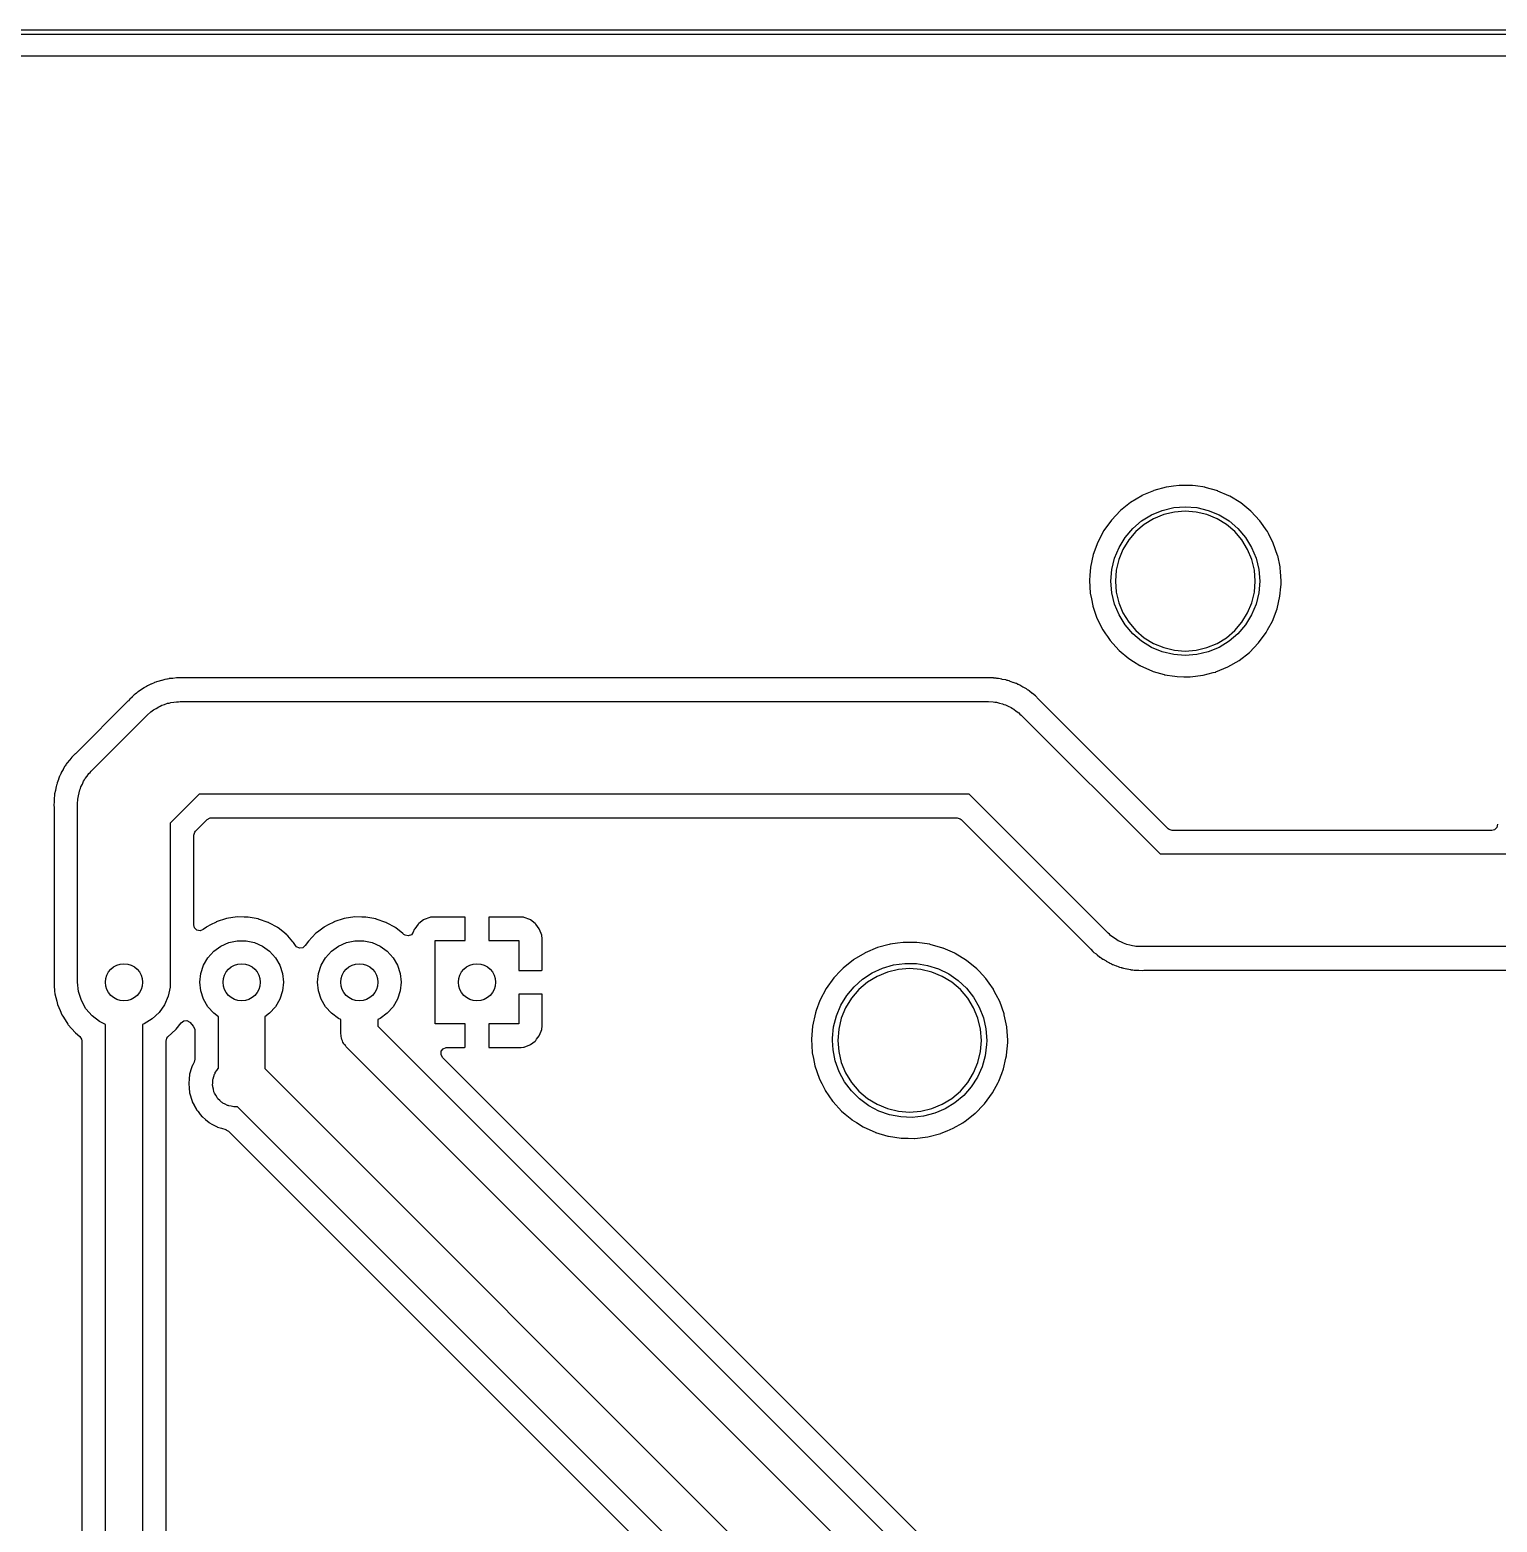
# Model space of a CAD drawing. Extents: x 71 to 221, y -163 to -63.
# Drawn here: x 90.86 to 122.53, y -95.16 to -62.95 of the extents above; entities that cross this region are included whole.
import ezdxf

# ---------------------------------------------------------------- set-up
doc = ezdxf.new("R2010")
doc.units = 0
doc.layers.add('BLACK', color=7, linetype='CONTINUOUS')

msp = doc.modelspace()

# ---------------------------------------------------------------- linework, layer by layer
at = {"layer": 'BLACK', "linetype": 'CONTINUOUS'}
for p, q in [((70.7, -62.95), (220.7, -62.95)), ((220.65, -63.05), (70.75, -63.05)), ((71.3345, -63.5085), (220.065, -63.5085)), ((115.543, -72.8018), (115.391, -72.8219)), ((115.666, -72.7857), (115.543, -72.8018)), ((115.67, -72.7851), (115.666, -72.7857)), ((115.666, -72.7857), (115.666, -72.7857)), ((115.674, -72.7851), (115.67, -72.7851)), ((115.804, -72.7858), (115.674, -72.7851)), ((115.674, -72.7851), (115.674, -72.7851)), ((115.952, -72.7866), (115.804, -72.7858)), ((116.02, -72.7963), (115.952, -72.7866)), ((116.226, -72.8256), (116.02, -72.7963)), ((114.861, -73.0065), (114.619, -73.1511)), ((114.865, -73.0049), (114.861, -73.0065)), ((115.116, -72.8978), (114.865, -73.0049)), ((114.865, -73.0049), (114.865, -73.0049)), ((115.12, -72.8961), (115.116, -72.8978)), ((115.124, -72.895), (115.12, -72.8961)), ((115.387, -72.823), (115.124, -72.895)), ((115.391, -72.8219), (115.387, -72.823)), ((115.387, -72.823), (115.387, -72.823)), ((116.23, -72.8263), (116.226, -72.8256)), ((116.226, -72.8256), (116.226, -72.8256)), ((116.501, -72.9034), (116.23, -72.8263)), ((116.505, -72.9051), (116.501, -72.9034)), ((116.736, -73.0065), (116.505, -72.9051)), ((116.505, -72.9051), (116.505, -72.9051)), ((116.759, -73.0165), (116.736, -73.0065)), ((116.999, -73.1635), (116.759, -73.0165)), ((114.4, -73.327), (114.206, -73.5312)), ((114.511, -73.2381), (114.4, -73.327)), ((114.616, -73.1538), (114.511, -73.2381)), ((114.619, -73.1511), (114.616, -73.1538)), ((114.616, -73.1538), (114.616, -73.1538)), ((114.856, -73.551), (115.071, -73.4194)), ((115.071, -73.4194), (115.304, -73.3229)), ((115.333, -73.4136), (115.114, -73.5043)), ((115.304, -73.3229), (115.549, -73.2641)), ((115.564, -73.3583), (115.333, -73.4136)), ((115.549, -73.2641), (115.8, -73.2444)), ((115.8, -73.3397), (115.564, -73.3583)), ((115.8, -73.2444), (116.051, -73.2641)), ((116.036, -73.3583), (115.8, -73.3397)), ((116.267, -73.4136), (116.036, -73.3583)), ((116.051, -73.2641), (116.296, -73.3229)), ((116.486, -73.5043), (116.267, -73.4136)), ((116.296, -73.3229), (116.529, -73.4194)), ((116.529, -73.4194), (116.744, -73.551)), ((117.216, -73.3418), (116.999, -73.1635)), ((117.408, -73.548), (117.216, -73.3418)), ((114.042, -73.7598), (113.91, -74.0085)), ((114.206, -73.5312), (114.042, -73.7598)), ((114.501, -73.9062), (114.665, -73.7146)), ((114.665, -73.7146), (114.856, -73.551)), ((114.912, -73.6281), (114.732, -73.7821)), ((115.114, -73.5043), (114.912, -73.6281)), ((116.688, -73.6281), (116.486, -73.5043)), ((116.868, -73.7821), (116.688, -73.6281)), ((116.744, -73.551), (116.935, -73.7146)), ((116.935, -73.7146), (117.099, -73.9062)), ((117.41, -73.5515), (117.408, -73.548)), ((117.567, -73.7747), (117.41, -73.5515)), ((117.41, -73.5515), (117.41, -73.5515)), ((113.91, -74.0085), (113.813, -74.2728)), ((114.369, -74.1211), (114.501, -73.9062)), ((114.578, -73.9623), (114.454, -74.1643)), ((114.732, -73.7821), (114.578, -73.9623)), ((117.022, -73.9623), (116.868, -73.7821)), ((117.146, -74.1643), (117.022, -73.9623)), ((117.099, -73.9062), (117.231, -74.1211)), ((117.57, -73.7782), (117.567, -73.7747)), ((117.572, -73.782), (117.57, -73.7782)), ((117.593, -73.8243), (117.572, -73.782)), ((117.572, -73.782), (117.572, -73.782)), ((117.699, -74.0283), (117.593, -73.8243)), ((117.793, -74.2936), (117.699, -74.0283)), ((113.813, -74.2728), (113.753, -74.5478)), ((114.214, -74.5988), (114.273, -74.3538)), ((114.273, -74.3538), (114.369, -74.1211)), ((114.364, -74.3833), (114.308, -74.6137)), ((114.454, -74.1643), (114.364, -74.3833)), ((117.236, -74.3833), (117.146, -74.1643)), ((117.231, -74.1211), (117.327, -74.3538)), ((117.292, -74.6137), (117.236, -74.3833)), ((117.327, -74.3538), (117.386, -74.5988)), ((117.794, -74.2978), (117.793, -74.2936)), ((117.845, -74.5453), (117.794, -74.2978)), ((113.739, -74.7267), (113.731, -74.8283)), ((113.753, -74.552), (113.739, -74.7267)), ((113.753, -74.5478), (113.753, -74.552)), ((114.194, -74.85), (114.214, -74.5988)), ((114.308, -74.6137), (114.29, -74.85)), ((117.31, -74.85), (117.292, -74.6137)), ((117.386, -74.5988), (117.406, -74.85)), ((117.85, -74.5692), (117.845, -74.5453)), ((117.85, -74.5735), (117.85, -74.5692)), ((117.855, -74.6421), (117.85, -74.5735)), ((117.85, -74.5735), (117.85, -74.5735)), ((117.869, -74.85), (117.855, -74.6421)), ((113.731, -74.8283), (113.732, -74.8354)), ((113.732, -74.8354), (113.747, -75.1093)), ((114.214, -75.1012), (114.194, -74.85)), ((114.29, -74.85), (114.308, -75.0863)), ((117.292, -75.0863), (117.31, -74.85)), ((117.406, -74.85), (117.386, -75.1012)), ((117.843, -75.1737), (117.861, -74.9736)), ((117.861, -74.9736), (117.866, -74.9227)), ((117.866, -74.9227), (117.868, -74.8958)), ((117.868, -74.8958), (117.869, -74.8933)), ((117.868, -74.8958), (117.868, -74.8958)), ((117.869, -74.8933), (117.869, -74.85)), ((113.747, -75.1093), (113.748, -75.1135)), ((113.748, -75.1135), (113.748, -75.1135)), ((113.748, -75.1135), (113.772, -75.2355)), ((113.772, -75.2355), (113.802, -75.3855)), ((114.273, -75.3462), (114.214, -75.1012)), ((114.369, -75.5789), (114.273, -75.3462)), ((114.308, -75.0863), (114.364, -75.3167)), ((114.364, -75.3167), (114.454, -75.5357)), ((117.146, -75.5357), (117.236, -75.3167)), ((117.327, -75.3462), (117.231, -75.5789)), ((117.236, -75.3167), (117.292, -75.0863)), ((117.386, -75.1012), (117.327, -75.3462)), ((117.781, -75.448), (117.843, -75.1737)), ((113.802, -75.3855), (113.803, -75.3895)), ((113.803, -75.3895), (113.803, -75.3895)), ((113.803, -75.3895), (113.891, -75.6477)), ((113.891, -75.6477), (113.893, -75.6518)), ((113.893, -75.6518), (113.925, -75.715)), ((114.501, -75.7938), (114.369, -75.5789)), ((114.454, -75.5357), (114.578, -75.7377)), ((117.022, -75.7377), (117.146, -75.5357)), ((117.231, -75.5789), (117.099, -75.7938)), ((117.681, -75.7113), (117.781, -75.448)), ((113.925, -75.715), (113.97, -75.8056)), ((113.97, -75.8056), (114.019, -75.9032)), ((114.019, -75.9032), (114.08, -75.9913)), ((114.08, -75.9913), (114.12, -76.0492)), ((114.665, -75.9854), (114.501, -75.7938)), ((114.578, -75.7377), (114.732, -75.9179)), ((114.856, -76.149), (114.665, -75.9854)), ((114.732, -75.9179), (114.912, -76.0719)), ((116.688, -76.0719), (116.868, -75.9179)), ((116.935, -75.9854), (116.744, -76.149)), ((116.868, -75.9179), (117.022, -75.7377)), ((117.099, -75.7938), (116.935, -75.9854)), ((117.383, -76.182), (117.544, -75.9621)), ((117.544, -75.9621), (117.547, -75.9586)), ((117.547, -75.9586), (117.577, -75.9039)), ((117.577, -75.9039), (117.679, -75.715)), ((117.679, -75.715), (117.681, -75.7113)), ((117.679, -75.715), (117.679, -75.715)), ((114.12, -76.0492), (114.179, -76.1351)), ((114.179, -76.1351), (114.368, -76.3433)), ((114.368, -76.3433), (114.371, -76.346)), ((114.371, -76.346), (114.581, -76.5211)), ((115.071, -76.2806), (114.856, -76.149)), ((114.912, -76.0719), (115.114, -76.1957)), ((115.304, -76.377), (115.071, -76.2806)), ((115.114, -76.1957), (115.333, -76.2864)), ((115.333, -76.2864), (115.564, -76.3417)), ((115.564, -76.3417), (115.8, -76.3603)), ((115.8, -76.3603), (116.036, -76.3417)), ((116.036, -76.3417), (116.267, -76.2864)), ((116.267, -76.2864), (116.486, -76.1957)), ((116.529, -76.2806), (116.296, -76.377)), ((116.486, -76.1957), (116.688, -76.0719)), ((116.744, -76.149), (116.529, -76.2806)), ((117.184, -76.3875), (117.38, -76.1854)), ((117.38, -76.1854), (117.383, -76.182)), ((117.383, -76.182), (117.383, -76.182)), ((114.581, -76.5211), (114.581, -76.5211)), ((114.581, -76.5211), (114.584, -76.5238)), ((114.584, -76.5238), (114.679, -76.5833)), ((114.679, -76.5833), (114.819, -76.6711)), ((115.549, -76.4359), (115.304, -76.377)), ((115.8, -76.4556), (115.549, -76.4359)), ((116.051, -76.4359), (115.8, -76.4556)), ((116.296, -76.377), (116.051, -76.4359)), ((116.72, -76.7032), (116.963, -76.5612)), ((116.963, -76.5612), (117.184, -76.3875)), ((93.7753, -76.9722), (93.705, -76.9935)), ((93.7802, -76.9708), (93.7753, -76.9722)), ((93.7753, -76.9722), (93.7753, -76.9722)), ((93.8127, -76.9664), (93.7802, -76.9708)), ((93.8261, -76.9639), (93.8127, -76.9664)), ((93.858, -76.9561), (93.8261, -76.9639)), ((93.8631, -76.9557), (93.858, -76.9561)), ((93.9116, -76.9517), (93.8631, -76.9557)), ((93.8631, -76.9557), (93.8631, -76.9557)), ((93.9364, -76.9498), (93.9116, -76.9517)), ((93.9429, -76.9491), (93.9364, -76.9498)), ((94.0208, -76.9387), (93.9429, -76.9491)), ((94.0258, -76.9388), (94.0208, -76.9387)), ((94.1205, -76.9415), (94.0258, -76.9388)), ((94.0258, -76.9388), (94.0258, -76.9388)), ((94.124, -76.9415), (94.1205, -76.9415)), ((111.47, -76.9415), (94.124, -76.9415)), ((111.482, -76.9409), (111.47, -76.9415)), ((111.485, -76.9406), (111.482, -76.9409)), ((111.524, -76.9368), (111.485, -76.9406)), ((111.588, -76.9409), (111.524, -76.9368)), ((111.594, -76.9413), (111.588, -76.9409)), ((111.602, -76.9415), (111.594, -76.9413)), ((111.658, -76.9415), (111.602, -76.9415)), ((111.659, -76.9416), (111.658, -76.9415)), ((111.683, -76.9426), (111.659, -76.9416)), ((111.659, -76.9416), (111.659, -76.9416)), ((111.687, -76.9428), (111.683, -76.9426)), ((111.683, -76.9426), (111.683, -76.9426)), ((111.72, -76.9484), (111.687, -76.9428)), ((111.733, -76.95), (111.72, -76.9484)), ((111.766, -76.9521), (111.733, -76.95)), ((111.842, -76.9695), (111.766, -76.9521)), ((111.849, -76.9708), (111.842, -76.9695)), ((111.926, -76.9841), (111.849, -76.9708)), ((111.957, -76.9948), (111.926, -76.9841)), ((114.819, -76.6711), (114.819, -76.6711)), ((114.819, -76.6711), (114.822, -76.6734)), ((114.822, -76.6734), (114.826, -76.6751)), ((114.826, -76.6751), (114.826, -76.6751)), ((114.826, -76.6751), (114.83, -76.6768)), ((114.83, -76.6768), (115.079, -76.7892)), ((115.079, -76.7892), (115.108, -76.7978)), ((115.108, -76.7978), (115.345, -76.8679)), ((115.345, -76.8679), (115.345, -76.8679)), ((115.345, -76.8679), (115.349, -76.8691)), ((115.349, -76.8691), (115.353, -76.8698)), ((115.353, -76.8698), (115.353, -76.8698)), ((115.353, -76.8698), (115.574, -76.9036)), ((115.574, -76.9036), (115.627, -76.9117)), ((115.627, -76.9117), (115.77, -76.914)), ((115.77, -76.914), (115.904, -76.9161)), ((115.904, -76.9161), (115.904, -76.9161)), ((115.904, -76.9161), (115.908, -76.9161)), ((115.908, -76.9161), (116.188, -76.8823)), ((116.188, -76.8823), (116.403, -76.8258)), ((116.403, -76.8258), (116.456, -76.812)), ((116.456, -76.812), (116.46, -76.8109)), ((116.456, -76.812), (116.456, -76.812)), ((116.46, -76.8109), (116.72, -76.7032)), ((93.1097, -77.3069), (93.07, -77.3466)), ((93.1313, -77.2873), (93.1097, -77.3069)), ((93.1581, -77.2683), (93.1313, -77.2873)), ((93.1688, -77.2599), (93.1581, -77.2683)), ((93.1896, -77.2415), (93.1688, -77.2599)), ((93.1934, -77.2382), (93.1896, -77.2415)), ((93.1896, -77.2415), (93.1896, -77.2415)), ((93.2224, -77.2199), (93.1934, -77.2382)), ((93.2599, -77.1963), (93.2224, -77.2199)), ((93.2654, -77.1926), (93.2599, -77.1963)), ((93.3255, -77.1503), (93.2654, -77.1926)), ((93.3296, -77.1473), (93.3255, -77.1503)), ((93.3255, -77.1503), (93.3255, -77.1503)), ((93.3591, -77.1329), (93.3296, -77.1473)), ((93.371, -77.1263), (93.3591, -77.1329)), ((93.3745, -77.1241), (93.371, -77.1263)), ((93.3988, -77.1088), (93.3745, -77.1241)), ((93.4272, -77.0968), (93.3988, -77.1088)), ((93.4712, -77.0781), (93.4272, -77.0968)), ((93.4772, -77.0754), (93.4712, -77.0781)), ((93.5432, -77.0432), (93.4772, -77.0754)), ((93.5478, -77.0409), (93.5432, -77.0432)), ((93.5432, -77.0432), (93.5432, -77.0432)), ((93.5792, -77.0314), (93.5478, -77.0409)), ((93.592, -77.0268), (93.5792, -77.0314)), ((93.6176, -77.0159), (93.592, -77.0268)), ((93.6223, -77.014), (93.6176, -77.0159)), ((93.6986, -76.9952), (93.6223, -77.014)), ((93.705, -76.9935), (93.6986, -76.9952)), ((111.971, -76.9986), (111.957, -76.9948)), ((112.003, -77.0058), (111.971, -76.9986)), ((112.007, -77.0077), (112.003, -77.0058)), ((112.075, -77.0353), (112.007, -77.0077)), ((112.007, -77.0077), (112.007, -77.0077)), ((112.082, -77.0376), (112.075, -77.0353)), ((112.151, -77.0615), (112.082, -77.0376)), ((112.156, -77.0632), (112.151, -77.0615)), ((112.151, -77.0615), (112.151, -77.0615)), ((112.181, -77.0768), (112.156, -77.0632)), ((112.185, -77.0787), (112.181, -77.0768)), ((112.197, -77.0845), (112.185, -77.0787)), ((112.228, -77.0968), (112.197, -77.0845)), ((112.295, -77.1375), (112.228, -77.0968)), ((112.301, -77.1408), (112.295, -77.1375)), ((112.37, -77.1779), (112.301, -77.1408)), ((112.396, -77.1978), (112.37, -77.1779)), ((112.407, -77.2055), (112.396, -77.1978)), ((112.431, -77.2199), (112.407, -77.2055)), ((112.435, -77.2225), (112.431, -77.2199)), ((112.431, -77.2199), (112.431, -77.2199)), ((112.439, -77.2258), (112.435, -77.2225)), ((112.495, -77.2734), (112.439, -77.2258)), ((112.439, -77.2258), (112.439, -77.2258)), ((112.5, -77.2776), (112.495, -77.2734)), ((112.563, -77.3253), (112.5, -77.2776)), ((92.9766, -77.4401), (91.8403, -78.5763)), ((92.9848, -77.431), (92.9766, -77.4401)), ((93.0081, -77.4026), (92.9848, -77.431)), ((93.0113, -77.3987), (93.0081, -77.4026)), ((93.0081, -77.4026), (93.0081, -77.4026)), ((93.0151, -77.3954), (93.0113, -77.3987)), ((93.0643, -77.352), (93.0151, -77.3953)), ((93.0151, -77.3953), (93.0151, -77.3954)), ((93.07, -77.3466), (93.0643, -77.352)), ((93.5014, -77.6527), (93.5293, -77.6289)), ((93.5293, -77.6289), (93.5858, -77.5975)), ((93.5858, -77.5975), (93.6398, -77.5622)), ((93.6398, -77.5622), (93.6739, -77.5487)), ((93.6739, -77.5487), (93.7061, -77.5309)), ((93.7061, -77.5309), (93.7677, -77.5116)), ((93.7677, -77.5116), (93.8277, -77.4878)), ((93.8277, -77.4878), (93.8639, -77.4814)), ((93.8639, -77.4814), (93.8989, -77.4704)), ((93.8989, -77.4704), (93.9632, -77.4639)), ((93.9632, -77.4639), (94.0268, -77.4527)), ((94.0268, -77.4527), (94.0635, -77.4537)), ((94.0635, -77.4537), (94.1, -77.45)), ((94.1, -77.45), (111.55, -77.45)), ((111.55, -77.45), (111.655, -77.4555)), ((111.655, -77.4555), (111.69, -77.463)), ((111.69, -77.463), (111.727, -77.4658)), ((111.727, -77.4658), (111.789, -77.4836)), ((111.789, -77.4836), (111.852, -77.4968)), ((111.852, -77.4968), (111.886, -77.5114)), ((111.886, -77.5114), (111.921, -77.5215)), ((111.921, -77.5215), (111.979, -77.5514)), ((111.979, -77.5514), (112.038, -77.5771)), ((112.038, -77.5771), (112.068, -77.5981)), ((112.068, -77.5981), (112.1, -77.6152)), ((112.1, -77.6152), (112.151, -77.656)), ((112.566, -77.329), (112.563, -77.3253)), ((112.631, -77.3978), (112.566, -77.329)), ((112.566, -77.329), (112.566, -77.329)), ((112.634, -77.4003), (112.631, -77.3978)), ((115.428, -80.1946), (112.634, -77.4003)), ((92.1829, -78.9529), (93.3929, -77.7429)), ((93.3929, -77.7429), (93.4707, -77.6729)), ((93.4707, -77.6729), (93.5014, -77.6527)), ((112.151, -77.656), (112.203, -77.693)), ((112.203, -77.693), (112.229, -77.7197)), ((112.229, -77.7197), (112.257, -77.7429)), ((112.257, -77.7429), (115.254, -80.74)), ((91.8378, -78.5788), (91.7653, -78.6473)), ((91.8403, -78.5763), (91.8378, -78.5788)), ((91.5775, -78.9151), (91.5368, -78.9824)), ((91.5808, -78.9094), (91.5775, -78.9151)), ((91.6155, -78.8446), (91.5808, -78.9094)), ((91.6179, -78.8402), (91.6155, -78.8446)), ((91.6155, -78.8446), (91.6155, -78.8446)), ((91.6378, -78.8141), (91.6179, -78.8402)), ((91.6455, -78.8028), (91.6378, -78.8141)), ((91.6599, -78.779), (91.6455, -78.8028)), ((91.6625, -78.7747), (91.6599, -78.779)), ((91.6599, -78.779), (91.6599, -78.779)), ((91.7134, -78.7149), (91.6625, -78.7747)), ((91.7176, -78.7098), (91.7134, -78.7149)), ((91.7623, -78.6513), (91.7176, -78.7098)), ((91.7653, -78.6473), (91.7623, -78.6513)), ((91.4386, -79.2395), (91.4348, -79.2526)), ((91.4447, -79.2124), (91.4386, -79.2395)), ((91.4458, -79.2074), (91.4447, -79.2124)), ((91.4753, -79.1346), (91.4458, -79.2074)), ((91.4776, -79.1284), (91.4753, -79.1346)), ((91.5015, -79.0589), (91.4776, -79.1284)), ((91.5032, -79.0541), (91.5015, -79.0589)), ((91.5015, -79.0589), (91.5015, -79.0589)), ((91.5187, -79.0252), (91.5032, -79.0541)), ((91.5245, -79.0128), (91.5187, -79.0252)), ((91.5349, -78.987), (91.5245, -79.0128)), ((91.5368, -78.9824), (91.5349, -78.987)), ((91.9615, -79.2886), (91.9914, -79.2314)), ((91.9914, -79.2314), (92.0171, -79.1721)), ((92.0171, -79.1721), (92.0381, -79.1421)), ((92.0381, -79.1421), (92.0552, -79.1095)), ((92.0552, -79.1095), (92.096, -79.0595)), ((92.096, -79.0595), (92.133, -79.0066)), ((92.133, -79.0066), (92.1597, -78.9813)), ((92.1597, -78.9813), (92.1829, -78.9529)), ((91.3828, -79.5228), (91.3815, -79.5519)), ((91.3815, -79.5519), (91.3815, -79.6081)), ((91.3884, -79.4905), (91.3828, -79.5228)), ((91.39, -79.477), (91.3884, -79.4905)), ((91.3921, -79.4441), (91.39, -79.477)), ((91.4095, -79.3675), (91.3921, -79.4441)), ((91.4108, -79.3611), (91.4095, -79.3675)), ((91.4241, -79.2836), (91.4108, -79.3611)), ((91.4348, -79.2526), (91.4241, -79.2836)), ((91.89, -79.66), (91.8955, -79.5555)), ((91.8955, -79.5555), (91.903, -79.5195)), ((91.903, -79.5195), (91.9058, -79.4829)), ((91.9058, -79.4829), (91.9236, -79.4208)), ((91.9236, -79.4208), (91.9368, -79.3576)), ((91.9368, -79.3576), (91.9514, -79.3239)), ((91.9514, -79.3239), (91.9615, -79.2886)), ((94.5142, -79.45), (93.89, -80.0742)), ((111.136, -79.45), (94.5142, -79.45)), ((114.133, -82.4471), (111.136, -79.45)), ((91.3813, -79.616), (91.3768, -79.6864)), ((91.3768, -79.6864), (91.3773, -79.6914)), ((91.3773, -79.6914), (91.3809, -79.728)), ((91.3809, -79.728), (91.3815, -79.7403)), ((91.3815, -79.6081), (91.3813, -79.616)), ((91.3815, -79.7403), (91.3815, -83.571)), ((91.89, -83.51), (91.89, -79.66)), ((93.89, -80.0742), (93.89, -83.51)), ((94.4354, -80.2479), (94.6879, -79.9954)), ((94.6879, -79.9954), (94.7502, -79.9614)), ((94.7502, -79.9614), (94.777, -79.9585)), ((94.777, -79.9585), (110.873, -79.9585)), ((110.873, -79.9585), (110.941, -79.9785)), ((110.941, -79.9785), (110.962, -79.9954)), ((110.962, -79.9954), (113.756, -82.7897)), ((115.449, -80.2115), (115.428, -80.1946)), ((115.517, -80.2315), (115.449, -80.2115)), ((122.526, -80.1678), (122.475, -80.2171)), ((122.542, -80.0987), (122.526, -80.1678)), ((94.3985, -80.337), (94.4185, -80.2689)), ((94.3985, -82.2709), (94.3985, -80.337)), ((94.4185, -80.2689), (94.4354, -80.2479)), ((122.416, -80.2315), (115.517, -80.2315)), ((122.475, -80.2171), (122.416, -80.2315)), ((115.254, -80.74), (131.726, -80.74)), ((95.1025, -82.1351), (94.8823, -82.2071)), ((95.3314, -82.1001), (95.1025, -82.1351)), ((95.3366, -82.1002), (95.3314, -82.1001)), ((95.4856, -82.102), (95.3366, -82.1002)), ((95.3366, -82.1002), (95.3366, -82.1002)), ((95.563, -82.1029), (95.4856, -82.102)), ((95.5681, -82.1038), (95.563, -82.1029)), ((95.5681, -82.1039), (95.5681, -82.1038)), ((95.7859, -82.1427), (95.5681, -82.1039)), ((95.791, -82.1436), (95.7859, -82.1427)), ((95.7859, -82.1427), (95.7859, -82.1427)), ((95.7959, -82.1453), (95.791, -82.1436)), ((96.0045, -82.2191), (95.7959, -82.1453)), ((95.7959, -82.1453), (95.7959, -82.1453)), ((97.6425, -82.1351), (97.4223, -82.2071)), ((97.8714, -82.1001), (97.6425, -82.1351)), ((97.8766, -82.1002), (97.8714, -82.1001)), ((98.0256, -82.102), (97.8766, -82.1002)), ((97.8766, -82.1002), (97.8766, -82.1002)), ((98.103, -82.1029), (98.0256, -82.102)), ((98.1081, -82.1038), (98.103, -82.1029)), ((98.1081, -82.1039), (98.1081, -82.1038)), ((98.3259, -82.1427), (98.1081, -82.1039)), ((98.331, -82.1436), (98.3259, -82.1427)), ((98.3259, -82.1427), (98.3259, -82.1427)), ((98.3359, -82.1453), (98.331, -82.1436)), ((98.5445, -82.2191), (98.3359, -82.1453)), ((98.3359, -82.1453), (98.3359, -82.1453)), ((99.4924, -82.1115), (99.3719, -82.1567)), ((99.5076, -82.1079), (99.4924, -82.1115)), ((99.5585, -82.1024), (99.5076, -82.1079)), ((99.5653, -82.102), (99.5585, -82.1024)), ((100.242, -82.102), (99.5653, -82.102)), ((100.25, -82.1037), (100.242, -82.102)), ((100.252, -82.1049), (100.25, -82.1037)), ((100.256, -82.1201), (100.252, -82.1049)), ((100.256, -82.61), (100.256, -82.1201)), ((100.766, -82.1079), (100.764, -82.1155)), ((100.764, -82.1155), (100.764, -82.61)), ((100.767, -82.1065), (100.766, -82.1079)), ((100.782, -82.102), (100.767, -82.1065)), ((101.455, -82.102), (100.782, -82.102)), ((101.461, -82.1024), (101.455, -82.102)), ((101.512, -82.1079), (101.461, -82.1024)), ((101.528, -82.1115), (101.512, -82.1079)), ((101.648, -82.1567), (101.528, -82.1115)), ((94.414, -82.3314), (94.3985, -82.2709)), ((94.4643, -82.3816), (94.414, -82.3314)), ((94.5337, -82.3966), (94.4643, -82.3816)), ((94.6002, -82.3717), (94.5337, -82.3966)), ((94.6727, -82.3172), (94.6002, -82.3717)), ((94.6769, -82.3141), (94.6727, -82.3172)), ((94.6727, -82.3172), (94.6727, -82.3172)), ((94.7598, -82.2709), (94.6769, -82.3141)), ((94.8777, -82.2095), (94.7598, -82.2709)), ((94.8823, -82.2071), (94.8777, -82.2095)), ((94.8777, -82.2095), (94.8777, -82.2095)), ((96.0045, -82.2192), (96.0045, -82.2191)), ((96.0094, -82.2209), (96.0045, -82.2192)), ((96.0139, -82.2234), (96.0094, -82.2209)), ((96.2076, -82.3303), (96.0139, -82.2234)), ((96.0139, -82.2234), (96.0139, -82.2234)), ((96.2121, -82.3328), (96.2076, -82.3303)), ((96.2076, -82.3303), (96.2076, -82.3303)), ((96.2162, -82.336), (96.2121, -82.3328)), ((96.3898, -82.4732), (96.2162, -82.336)), ((96.2162, -82.336), (96.2162, -82.336)), ((97.0317, -82.4531), (96.8716, -82.6206)), ((97.0661, -82.4273), (97.0317, -82.4531)), ((97.2127, -82.3172), (97.0661, -82.4273)), ((97.2169, -82.3141), (97.2127, -82.3172)), ((97.2127, -82.3172), (97.2127, -82.3172)), ((97.2998, -82.2709), (97.2169, -82.3141)), ((97.4177, -82.2095), (97.2998, -82.2709)), ((97.4223, -82.2071), (97.4177, -82.2095)), ((97.4177, -82.2095), (97.4177, -82.2095)), ((98.5445, -82.2192), (98.5445, -82.2191)), ((98.5494, -82.2209), (98.5445, -82.2192)), ((98.5539, -82.2234), (98.5494, -82.2209)), ((98.7476, -82.3303), (98.5539, -82.2234)), ((98.5539, -82.2234), (98.5539, -82.2234)), ((98.7521, -82.3328), (98.7476, -82.3303)), ((98.7476, -82.3303), (98.7476, -82.3303)), ((98.7562, -82.336), (98.7521, -82.3328)), ((98.9092, -82.4569), (98.7562, -82.336)), ((98.7562, -82.336), (98.7562, -82.336)), ((98.9339, -82.4764), (98.9092, -82.4569)), ((99.1359, -82.4273), (99.0933, -82.484)), ((99.1567, -82.3719), (99.1359, -82.4273)), ((99.1652, -82.3564), (99.1567, -82.3719)), ((99.2417, -82.2543), (99.1652, -82.3564)), ((99.2543, -82.2417), (99.2417, -82.2543)), ((99.3564, -82.1652), (99.2543, -82.2417)), ((99.3719, -82.1567), (99.3564, -82.1652)), ((101.664, -82.1652), (101.648, -82.1567)), ((101.766, -82.2417), (101.664, -82.1652)), ((101.778, -82.2543), (101.766, -82.2417)), ((101.855, -82.3564), (101.778, -82.2543)), ((101.863, -82.3719), (101.855, -82.3564)), ((101.908, -82.4924), (101.863, -82.3719)), ((114.161, -82.4703), (114.133, -82.4471)), ((94.8278, -82.8412), (94.98, -82.7306)), ((94.98, -82.7306), (95.1519, -82.654)), ((95.1519, -82.654), (95.3359, -82.6149)), ((95.3359, -82.6149), (95.5241, -82.6149)), ((95.5241, -82.6149), (95.7081, -82.654)), ((95.7081, -82.654), (95.88, -82.7306)), ((95.88, -82.7306), (96.0322, -82.8412)), ((96.3939, -82.4764), (96.3898, -82.4732)), ((96.3898, -82.4732), (96.3898, -82.4732)), ((96.4234, -82.5087), (96.3939, -82.4764)), ((96.5378, -82.6345), (96.4234, -82.5087)), ((96.5498, -82.6477), (96.5378, -82.6345)), ((96.5526, -82.652), (96.5498, -82.6477)), ((96.5944, -82.7167), (96.5526, -82.652)), ((96.6151, -82.7412), (96.5944, -82.7167)), ((96.6789, -82.7724), (96.6151, -82.7412)), ((96.7494, -82.7643), (96.6789, -82.7724)), ((96.8043, -82.7193), (96.7494, -82.7643)), ((96.8716, -82.6206), (96.8043, -82.7193)), ((97.3678, -82.8412), (97.52, -82.7306)), ((97.52, -82.7306), (97.6919, -82.654)), ((97.6919, -82.654), (97.8759, -82.6149)), ((97.8759, -82.6149), (98.0641, -82.6149)), ((98.0641, -82.6149), (98.2481, -82.654)), ((98.2481, -82.654), (98.42, -82.7306)), ((98.42, -82.7306), (98.5722, -82.8412)), ((98.9344, -82.4769), (98.9339, -82.4764)), ((98.9574, -82.4935), (98.9344, -82.4769)), ((99.0267, -82.5087), (98.9574, -82.4935)), ((99.0933, -82.484), (99.0267, -82.5087)), ((99.61, -84.41), (99.61, -82.61)), ((99.61, -82.61), (100.256, -82.61)), ((100.764, -82.61), (101.41, -82.61)), ((101.41, -82.61), (101.41, -83.256)), ((101.912, -82.5076), (101.908, -82.4924)), ((101.918, -82.5585), (101.912, -82.5076)), ((101.918, -82.5653), (101.918, -82.5585)), ((101.918, -83.2425), (101.918, -82.5653)), ((109.152, -82.7626), (108.887, -82.8756)), ((109.409, -82.6922), (109.152, -82.7626)), ((109.426, -82.6877), (109.409, -82.6922)), ((109.43, -82.6865), (109.426, -82.6877)), ((109.426, -82.6877), (109.426, -82.6877)), ((109.585, -82.6661), (109.43, -82.6865)), ((109.711, -82.6495), (109.585, -82.6661)), ((109.715, -82.6489), (109.711, -82.6495)), ((109.711, -82.6495), (109.711, -82.6495)), ((109.72, -82.6489), (109.715, -82.6489)), ((109.852, -82.6496), (109.72, -82.6489)), ((109.72, -82.6489), (109.72, -82.6489)), ((110.004, -82.6504), (109.852, -82.6496)), ((110.008, -82.651), (110.004, -82.6504)), ((110.285, -82.6904), (110.008, -82.651)), ((110.289, -82.691), (110.285, -82.6904)), ((110.285, -82.6904), (110.285, -82.6904)), ((110.566, -82.77), (110.289, -82.691)), ((110.57, -82.7717), (110.566, -82.77)), ((110.824, -82.8831), (110.57, -82.7717)), ((110.57, -82.7717), (110.57, -82.7717)), ((113.756, -82.7897), (113.759, -82.7922)), ((114.187, -82.497), (114.161, -82.4703)), ((114.239, -82.534), (114.187, -82.497)), ((114.29, -82.5748), (114.239, -82.534)), ((114.322, -82.5919), (114.29, -82.5748)), ((114.352, -82.6129), (114.322, -82.5919)), ((114.411, -82.6386), (114.352, -82.6129)), ((114.469, -82.6685), (114.411, -82.6386)), ((114.504, -82.6786), (114.469, -82.6685)), ((114.538, -82.6932), (114.504, -82.6786)), ((114.601, -82.7064), (114.538, -82.6932)), ((114.663, -82.7242), (114.601, -82.7064)), ((114.7, -82.727), (114.663, -82.7242)), ((114.735, -82.7345), (114.7, -82.727)), ((114.84, -82.74), (114.735, -82.7345)), ((132.14, -82.74), (114.84, -82.74)), ((94.6078, -83.1439), (94.7019, -82.981)), ((94.7019, -82.981), (94.8278, -82.8412)), ((96.0322, -82.8412), (96.1581, -82.981)), ((96.1581, -82.981), (96.2522, -83.1439)), ((97.1478, -83.1439), (97.2419, -82.981)), ((97.2419, -82.981), (97.3678, -82.8412)), ((98.5722, -82.8412), (98.6981, -82.981)), ((98.6981, -82.981), (98.7922, -83.1439)), ((108.639, -83.0236), (108.414, -83.2038)), ((108.643, -83.0214), (108.639, -83.0236)), ((108.883, -82.8779), (108.643, -83.0214)), ((108.643, -83.0214), (108.643, -83.0214)), ((108.887, -82.8756), (108.883, -82.8779)), ((109.502, -83.1346), (109.747, -83.1013)), ((109.747, -83.1013), (109.994, -83.1045)), ((109.994, -83.1045), (110.237, -83.1442)), ((110.83, -82.8858), (110.824, -82.8831)), ((111.076, -83.0364), (110.83, -82.8858)), ((111.299, -83.2189), (111.076, -83.0364)), ((113.759, -82.7922), (113.806, -82.8421)), ((113.806, -82.8421), (113.827, -82.8647)), ((113.827, -82.8647), (113.873, -82.8994)), ((113.873, -82.8994), (113.89, -82.9124)), ((113.89, -82.9124), (113.895, -82.9166)), ((113.895, -82.9166), (113.955, -82.9675)), ((113.955, -82.9675), (113.959, -82.9701)), ((113.959, -82.9701), (113.959, -82.9701)), ((113.959, -82.9701), (113.983, -82.9845)), ((113.983, -82.9845), (113.994, -82.9922)), ((113.994, -82.9922), (114.02, -83.0121)), ((114.02, -83.0121), (114.025, -83.0145)), ((114.025, -83.0145), (114.025, -83.0145)), ((114.025, -83.0145), (114.089, -83.0492)), ((114.089, -83.0492), (114.095, -83.0525)), ((114.095, -83.0525), (114.162, -83.0932)), ((114.162, -83.0932), (114.167, -83.0951)), ((114.167, -83.0951), (114.167, -83.0951)), ((114.167, -83.0951), (114.193, -83.1055)), ((114.193, -83.1055), (114.205, -83.1113)), ((114.205, -83.1113), (114.23, -83.1244)), ((94.53, -83.51), (94.5497, -83.3229)), ((94.5497, -83.3229), (94.6078, -83.1439)), ((96.2522, -83.1439), (96.3103, -83.3229)), ((96.3103, -83.3229), (96.33, -83.51)), ((97.07, -83.51), (97.0897, -83.3229)), ((97.0897, -83.3229), (97.1478, -83.1439)), ((98.7922, -83.1439), (98.8503, -83.3229)), ((98.8503, -83.3229), (98.87, -83.51)), ((101.41, -83.256), (101.9, -83.256)), ((101.9, -83.256), (101.915, -83.2515)), ((101.915, -83.2515), (101.916, -83.2501)), ((101.916, -83.2501), (101.918, -83.2425)), ((108.216, -83.4129), (108.048, -83.6469)), ((108.221, -83.4076), (108.216, -83.4129)), ((108.355, -83.2661), (108.221, -83.4076)), ((108.414, -83.2038), (108.355, -83.2661)), ((108.835, -83.4423), (109.041, -83.307)), ((109.145, -83.3823), (108.937, -83.5094)), ((109.041, -83.307), (109.265, -83.2036)), ((109.37, -83.2893), (109.145, -83.3823)), ((109.265, -83.2036), (109.502, -83.1346)), ((109.606, -83.2325), (109.37, -83.2893)), ((109.848, -83.2134), (109.606, -83.2325)), ((110.091, -83.2325), (109.848, -83.2134)), ((110.327, -83.2893), (110.091, -83.2325)), ((110.237, -83.1442), (110.472, -83.2194)), ((110.552, -83.3823), (110.327, -83.2893)), ((110.472, -83.2194), (110.694, -83.3286)), ((110.759, -83.5094), (110.552, -83.3823)), ((110.694, -83.3286), (110.896, -83.4693)), ((111.302, -83.2221), (111.299, -83.2189)), ((111.347, -83.2711), (111.302, -83.2221)), ((111.302, -83.2221), (111.302, -83.2221)), ((111.495, -83.43), (111.347, -83.2711)), ((111.565, -83.5292), (111.495, -83.43)), ((114.23, -83.1244), (114.23, -83.1244)), ((114.23, -83.1244), (114.234, -83.1268)), ((114.234, -83.1268), (114.239, -83.1285)), ((114.239, -83.1285), (114.239, -83.1285)), ((114.239, -83.1285), (114.308, -83.1524)), ((114.308, -83.1524), (114.315, -83.1547)), ((114.315, -83.1547), (114.35, -83.1692)), ((114.35, -83.1692), (114.383, -83.1823)), ((114.383, -83.1823), (114.383, -83.1823)), ((114.383, -83.1823), (114.387, -83.1842)), ((114.387, -83.1842), (114.414, -83.1902)), ((114.414, -83.1902), (114.419, -83.1914)), ((114.419, -83.1914), (114.433, -83.1952)), ((114.433, -83.1952), (114.444, -83.199)), ((114.444, -83.199), (114.464, -83.2059)), ((114.464, -83.2059), (114.469, -83.2067)), ((114.469, -83.2067), (114.469, -83.2067)), ((114.469, -83.2067), (114.541, -83.2192)), ((114.541, -83.2192), (114.548, -83.2205)), ((114.548, -83.2205), (114.619, -83.2368)), ((114.619, -83.2368), (114.619, -83.2368)), ((114.619, -83.2368), (114.624, -83.2379)), ((114.624, -83.2379), (114.657, -83.24)), ((114.657, -83.24), (114.67, -83.2416)), ((114.67, -83.2416), (114.693, -83.2454)), ((114.693, -83.2454), (114.699, -83.2465)), ((114.699, -83.2465), (114.699, -83.2465)), ((114.699, -83.2465), (114.703, -83.2472)), ((114.703, -83.2472), (114.707, -83.2474)), ((114.707, -83.2474), (114.707, -83.2474)), ((114.707, -83.2474), (114.731, -83.2484)), ((114.731, -83.2484), (114.731, -83.2484)), ((114.731, -83.2484), (114.732, -83.2485)), ((114.732, -83.2485), (114.788, -83.2485)), ((114.788, -83.2485), (114.796, -83.2487)), ((114.796, -83.2487), (114.866, -83.2532)), ((114.866, -83.2532), (114.908, -83.2491)), ((114.908, -83.2491), (114.92, -83.2485)), ((114.92, -83.2485), (122.721, -83.2485)), ((91.3815, -83.571), (91.3817, -83.5735)), ((91.3817, -83.5735), (91.3817, -83.5735)), ((91.3817, -83.5735), (91.3928, -83.7118)), ((91.3928, -83.7118), (91.3961, -83.752)), ((91.3961, -83.752), (91.3973, -83.7569)), ((91.9104, -83.7111), (91.89, -83.51)), ((91.9709, -83.9039), (91.9104, -83.7111)), ((93.8845, -83.6145), (93.8432, -83.8124)), ((93.89, -83.51), (93.8845, -83.6145)), ((94.5497, -83.6971), (94.53, -83.51)), ((94.6078, -83.8761), (94.5497, -83.6971)), ((96.3103, -83.6971), (96.2522, -83.8761)), ((96.33, -83.51), (96.3103, -83.6971)), ((97.0897, -83.6971), (97.07, -83.51)), ((97.1478, -83.8761), (97.0897, -83.6971)), ((98.8503, -83.6971), (98.7922, -83.8761)), ((98.87, -83.51), (98.8503, -83.6971)), ((108.048, -83.6469), (107.913, -83.9016)), ((108.493, -83.7964), (108.651, -83.6066)), ((108.753, -83.6674), (108.595, -83.8523)), ((108.651, -83.6066), (108.835, -83.4423)), ((108.937, -83.5094), (108.753, -83.6674)), ((110.944, -83.6674), (110.759, -83.5094)), ((110.896, -83.4693), (111.076, -83.6384)), ((111.102, -83.8523), (110.944, -83.6674)), ((111.076, -83.6384), (111.229, -83.8322)), ((111.657, -83.6603), (111.565, -83.5292)), ((111.661, -83.6658), (111.657, -83.6603)), ((111.663, -83.6696), (111.661, -83.6658)), ((111.719, -83.7783), (111.663, -83.6696)), ((111.663, -83.6696), (111.663, -83.6696)), ((91.3973, -83.7569), (91.3973, -83.7569)), ((91.3973, -83.7569), (91.4372, -83.9193)), ((91.4372, -83.9193), (91.454, -83.9877)), ((91.454, -83.9877), (91.4559, -83.9924)), ((91.4559, -83.9924), (91.4559, -83.9924)), ((91.4559, -83.9924), (91.5112, -84.1226)), ((92.0689, -84.0807), (91.9709, -83.9039)), ((93.7629, -83.9979), (93.647, -84.1634)), ((93.8432, -83.8124), (93.7629, -83.9979)), ((94.7019, -84.039), (94.6078, -83.8761)), ((94.8278, -84.1788), (94.7019, -84.039)), ((96.1581, -84.039), (96.0322, -84.1788)), ((96.2522, -83.8761), (96.1581, -84.039)), ((97.2419, -84.039), (97.1478, -83.8761)), ((97.3678, -84.1788), (97.2419, -84.039)), ((98.6981, -84.039), (98.5722, -84.1788)), ((98.7922, -83.8761), (98.6981, -84.039)), ((101.904, -83.764), (101.41, -83.764)), ((101.41, -83.764), (101.41, -84.41)), ((101.912, -83.7657), (101.904, -83.764)), ((101.914, -83.7669), (101.912, -83.7657)), ((101.918, -83.7821), (101.914, -83.7669)), ((101.918, -84.4547), (101.918, -83.7821)), ((107.912, -83.9056), (107.832, -84.1226)), ((107.913, -83.9016), (107.912, -83.9056)), ((107.912, -83.9056), (107.912, -83.9056)), ((108.269, -84.2349), (108.365, -84.0073)), ((108.365, -84.0073), (108.493, -83.7964)), ((108.467, -84.0596), (108.374, -84.2843)), ((108.595, -83.8523), (108.467, -84.0596)), ((111.229, -84.0596), (111.102, -83.8523)), ((111.229, -83.8322), (111.351, -84.0464)), ((111.322, -84.2843), (111.229, -84.0596)), ((111.351, -84.0464), (111.441, -84.2764)), ((111.793, -83.9219), (111.719, -83.7783)), ((111.889, -84.1936), (111.793, -83.9219)), ((91.5112, -84.1226), (91.5488, -84.2112)), ((91.5488, -84.2112), (91.5675, -84.2409)), ((91.5675, -84.2409), (91.653, -84.3766)), ((91.653, -84.3766), (91.6782, -84.4166)), ((92.2004, -84.2342), (92.0689, -84.0807)), ((92.3601, -84.358), (92.2004, -84.2342)), ((92.49, -84.422), (92.3601, -84.358)), ((93.5001, -84.3023), (93.3284, -84.4088)), ((93.647, -84.1634), (93.5001, -84.3023)), ((94.0147, -84.5227), (94.1218, -84.3826)), ((94.1218, -84.3826), (94.1791, -84.3406)), ((94.1791, -84.3406), (94.2499, -84.3363)), ((94.2499, -84.3363), (94.3119, -84.3709)), ((94.3119, -84.3709), (94.3171, -84.3766)), ((94.3171, -84.3766), (94.384, -84.4538)), ((94.93, -84.2531), (94.8278, -84.1788)), ((94.93, -85.3655), (94.93, -84.2531)), ((96.0322, -84.1788), (95.93, -84.2531)), ((95.93, -84.2531), (95.93, -85.3729)), ((97.52, -84.2894), (97.3678, -84.1788)), ((97.57, -84.3117), (97.52, -84.2894)), ((97.57, -84.62), (97.57, -84.3117)), ((98.42, -84.2894), (98.37, -84.3117)), ((98.37, -84.3117), (98.37, -84.4543)), ((98.5722, -84.1788), (98.42, -84.2894)), ((107.814, -84.1722), (107.753, -84.4538)), ((107.832, -84.1226), (107.814, -84.1722)), ((108.209, -84.4741), (108.269, -84.2349)), ((108.374, -84.2843), (108.318, -84.5208)), ((111.379, -84.5208), (111.322, -84.2843)), ((111.441, -84.2764), (111.495, -84.5172)), ((111.893, -84.2112), (111.889, -84.1936)), ((111.946, -84.4697), (111.893, -84.2112)), ((91.6782, -84.4166), (91.6865, -84.426)), ((91.6865, -84.426), (91.8353, -84.5949)), ((91.8353, -84.5949), (91.8354, -84.5949)), ((91.8354, -84.5949), (91.8387, -84.5987)), ((91.8387, -84.5987), (91.8426, -84.6019)), ((91.8426, -84.6019), (91.8426, -84.6019)), ((91.8426, -84.6019), (91.9355, -84.6781)), ((91.9355, -84.6781), (91.9754, -84.7368)), ((92.49, -106.34), (92.49, -84.422)), ((93.3284, -84.4088), (93.29, -84.4229)), ((93.29, -84.4229), (93.29, -106.174)), ((93.7985, -84.7813), (93.8185, -84.7132)), ((93.8185, -84.7132), (93.8391, -84.6903)), ((93.8383, -84.6895), (94.011, -84.5261)), ((93.8391, -84.6903), (93.8383, -84.6895)), ((94.011, -84.5261), (94.0147, -84.5227)), ((94.384, -84.4538), (94.3907, -84.4616)), ((94.3907, -84.4616), (94.4202, -84.5262)), ((94.4202, -84.5262), (94.4215, -84.5441)), ((94.4215, -84.5441), (94.4215, -85.1724)), ((97.5749, -84.6511), (97.57, -84.62)), ((97.5749, -84.6826), (97.5749, -84.6511)), ((97.5847, -84.7125), (97.5749, -84.6826)), ((97.5896, -84.7436), (97.5847, -84.7125)), ((98.37, -84.4543), (120.003, -106.087)), ((100.256, -84.41), (99.61, -84.41)), ((100.256, -84.9045), (100.256, -84.41)), ((101.41, -84.41), (100.764, -84.41)), ((100.764, -84.41), (100.764, -84.8999)), ((101.797, -84.7411), (101.855, -84.6636)), ((101.855, -84.6636), (101.863, -84.6481)), ((101.863, -84.6481), (101.908, -84.5276)), ((101.908, -84.5276), (101.912, -84.5124)), ((101.912, -84.5124), (101.918, -84.4615)), ((101.918, -84.4615), (101.918, -84.4547)), ((107.753, -84.4538), (107.731, -84.7346)), ((108.184, -84.7197), (108.209, -84.4741)), ((108.186, -84.7633), (108.184, -84.7197)), ((108.318, -84.5208), (108.299, -84.7633)), ((111.398, -84.7633), (111.379, -84.5208)), ((111.495, -84.5172), (111.514, -84.7633)), ((111.947, -84.4758), (111.946, -84.4697)), ((111.948, -84.48), (111.947, -84.4758)), ((111.967, -84.7563), (111.948, -84.48)), ((111.948, -84.48), (111.948, -84.48)), ((91.9754, -84.7368), (91.9815, -84.7755)), ((91.9815, -84.7755), (91.9815, -106.259)), ((93.7985, -105.911), (93.7985, -84.7813)), ((97.6039, -84.7717), (97.5896, -84.7436)), ((97.6136, -84.8016), (97.6039, -84.7717)), ((97.6321, -84.8271), (97.6136, -84.8016)), ((97.6464, -84.8551), (97.6321, -84.8271)), ((97.6687, -84.8774), (97.6464, -84.8551)), ((97.6872, -84.9028), (97.6687, -84.8774)), ((119.32, -106.536), (97.6872, -84.9028)), ((99.7339, -85.0708), (99.7389, -85)), ((99.7389, -85), (99.7815, -84.9431)), ((99.7815, -84.9431), (99.848, -84.9183)), ((99.848, -84.9183), (99.857, -84.918)), ((99.857, -84.918), (100.238, -84.918)), ((100.238, -84.918), (100.253, -84.9135)), ((100.253, -84.9135), (100.254, -84.9121)), ((100.254, -84.9121), (100.256, -84.9045)), ((100.764, -84.8999), (100.768, -84.9151)), ((100.768, -84.9151), (100.77, -84.9163)), ((100.77, -84.9163), (100.778, -84.918)), ((100.778, -84.918), (101.455, -84.918)), ((101.455, -84.918), (101.461, -84.9176)), ((101.461, -84.9176), (101.512, -84.9121)), ((101.512, -84.9121), (101.528, -84.9085)), ((101.528, -84.9085), (101.648, -84.8633)), ((101.648, -84.8633), (101.664, -84.8548)), ((101.664, -84.8548), (101.766, -84.7783)), ((101.766, -84.7783), (101.778, -84.7657)), ((101.778, -84.7657), (101.797, -84.7411)), ((107.731, -84.7346), (107.73, -84.7411)), ((107.73, -84.7411), (107.747, -85.0288)), ((107.747, -85.0288), (107.747, -85.033)), ((107.747, -85.033), (107.747, -85.033)), ((107.747, -85.033), (107.772, -85.1569)), ((108.196, -84.9662), (108.186, -84.7633)), ((108.244, -85.2083), (108.196, -84.9662)), ((108.299, -84.7633), (108.318, -85.0057)), ((108.318, -85.0057), (108.374, -85.2422)), ((111.322, -85.2422), (111.379, -85.0057)), ((111.379, -85.0057), (111.398, -84.7633)), ((111.511, -84.8504), (111.48, -85.0952)), ((111.514, -84.7633), (111.511, -84.8504)), ((111.942, -85.0807), (111.966, -84.8101)), ((111.966, -84.8101), (111.967, -84.8076)), ((111.966, -84.8101), (111.966, -84.8101)), ((111.967, -84.7633), (111.967, -84.7563)), ((111.967, -84.7658), (111.967, -84.7633)), ((111.967, -84.7776), (111.967, -84.7658)), ((111.967, -84.7658), (111.967, -84.7658)), ((111.967, -84.8076), (111.967, -84.7776)), ((94.3627, -85.3162), (94.3362, -85.403)), ((94.3644, -85.3106), (94.3627, -85.3162)), ((94.3627, -85.3162), (94.3627, -85.3162)), ((94.3653, -85.309), (94.3644, -85.3106)), ((94.3658, -85.3073), (94.3653, -85.309)), ((94.4063, -85.2323), (94.3658, -85.3073)), ((94.4215, -85.1724), (94.4063, -85.2323)), ((94.9232, -85.3713), (94.93, -85.3655)), ((99.7679, -85.1331), (99.7339, -85.0708)), ((120.305, -105.67), (99.7679, -85.1331)), ((107.772, -85.1569), (107.802, -85.3116)), ((107.802, -85.3116), (107.803, -85.3156)), ((107.803, -85.3156), (107.803, -85.3156)), ((107.803, -85.3156), (107.893, -85.5777)), ((108.327, -85.4405), (108.244, -85.2083)), ((108.374, -85.2422), (108.467, -85.4669)), ((111.229, -85.4669), (111.322, -85.2422)), ((111.413, -85.3328), (111.312, -85.5578)), ((111.48, -85.0952), (111.413, -85.3328)), ((111.877, -85.3756), (111.928, -85.1512)), ((111.928, -85.1512), (111.94, -85.0989)), ((111.94, -85.0989), (111.941, -85.0947)), ((111.94, -85.0989), (111.94, -85.0989)), ((111.941, -85.0947), (111.942, -85.0807)), ((94.2968, -85.5964), (94.2866, -85.6929)), ((94.3066, -85.4997), (94.2968, -85.5964)), ((94.3071, -85.498), (94.3066, -85.4997)), ((94.3073, -85.4962), (94.3071, -85.498)), ((94.3216, -85.45), (94.3073, -85.4962)), ((94.336, -85.4034), (94.3216, -85.45)), ((94.3362, -85.403), (94.336, -85.4034)), ((94.8012, -85.734), (94.8052, -85.6801)), ((94.8052, -85.6801), (94.8055, -85.6261)), ((94.8055, -85.6261), (94.8104, -85.6097)), ((94.8104, -85.6097), (94.8117, -85.5926)), ((94.8117, -85.5926), (94.8306, -85.542)), ((94.8306, -85.542), (94.8461, -85.4903)), ((94.8461, -85.4903), (94.8554, -85.4759)), ((94.8554, -85.4759), (94.8614, -85.4599)), ((94.8614, -85.4599), (94.8938, -85.4167)), ((94.8938, -85.4167), (94.9232, -85.3713)), ((95.93, -85.3729), (113.504, -102.946)), ((107.893, -85.5777), (107.895, -85.5842)), ((107.895, -85.5842), (107.951, -85.6947)), ((108.444, -85.6579), (108.327, -85.4405)), ((108.592, -85.8557), (108.444, -85.6579)), ((108.467, -85.4669), (108.595, -85.6743)), ((108.595, -85.6743), (108.753, -85.8592)), ((110.944, -85.8592), (111.102, -85.6743)), ((111.102, -85.6743), (111.229, -85.4669)), ((111.312, -85.5578), (111.178, -85.7654)), ((111.639, -85.8947), (111.76, -85.672)), ((111.76, -85.672), (111.775, -85.6452)), ((111.775, -85.6452), (111.839, -85.4755)), ((111.839, -85.4755), (111.875, -85.3796)), ((111.875, -85.3796), (111.877, -85.3756)), ((111.875, -85.3796), (111.875, -85.3796)), ((94.2866, -85.6929), (94.2868, -85.6947)), ((94.2868, -85.6947), (94.2866, -85.6965)), ((94.2866, -85.6965), (94.2958, -85.7932)), ((94.2958, -85.7932), (94.3046, -85.8899)), ((94.3046, -85.8899), (94.3051, -85.8916)), ((94.3051, -85.8916), (94.3052, -85.8934)), ((94.3052, -85.8934), (94.3069, -85.899)), ((94.3069, -85.899), (94.3069, -85.899)), ((94.3069, -85.899), (94.3329, -85.9863)), ((94.3329, -85.9863), (94.3331, -85.9867)), ((94.3331, -85.9867), (94.3604, -86.0796)), ((94.8047, -85.7507), (94.8012, -85.734)), ((94.8046, -85.7679), (94.8047, -85.7507)), ((94.8195, -85.8198), (94.8046, -85.7679)), ((94.8308, -85.8726), (94.8195, -85.8198)), ((94.8389, -85.8877), (94.8308, -85.8726)), ((94.8436, -85.9042), (94.8389, -85.8877)), ((94.8724, -85.9499), (94.8436, -85.9042)), ((94.8981, -85.9974), (94.8724, -85.9499)), ((94.9101, -86.0096), (94.8981, -85.9974)), ((94.9192, -86.0241), (94.9101, -86.0096)), ((107.951, -85.6947), (108.01, -85.8115)), ((108.01, -85.8115), (108.025, -85.8417)), ((108.025, -85.8417), (108.027, -85.8452)), ((108.027, -85.8452), (108.027, -85.8452)), ((108.027, -85.8452), (108.186, -86.0757)), ((108.767, -86.0294), (108.592, -85.8557)), ((108.753, -85.8592), (108.937, -86.0172)), ((110.759, -86.0172), (110.944, -85.8592)), ((111.016, -85.9509), (110.827, -86.1104)), ((111.178, -85.7654), (111.016, -85.9509)), ((111.467, -86.1307), (111.637, -85.8984)), ((111.637, -85.8984), (111.639, -85.8947)), ((111.639, -85.8947), (111.639, -85.8947)), ((94.3604, -86.0796), (94.3612, -86.0812)), ((94.3612, -86.0812), (94.3617, -86.0829)), ((94.3617, -86.0829), (94.3645, -86.0881)), ((94.3645, -86.0881), (94.4025, -86.1602)), ((94.4025, -86.1602), (94.407, -86.1687)), ((94.407, -86.1687), (94.452, -86.2549)), ((94.452, -86.2549), (94.4532, -86.2563)), ((94.4532, -86.2563), (94.454, -86.2578)), ((94.454, -86.2578), (94.4577, -86.2624)), ((94.4577, -86.2624), (94.4577, -86.2624)), ((94.4577, -86.2624), (94.4841, -86.2951)), ((94.4841, -86.2951), (94.5095, -86.3264)), ((94.5095, -86.3264), (94.5149, -86.3331)), ((94.5149, -86.3331), (94.5152, -86.3334)), ((94.5152, -86.3334), (94.5723, -86.4044)), ((94.9597, -86.0598), (94.9192, -86.0241)), ((94.9977, -86.0983), (94.9597, -86.0598)), ((95.0127, -86.1066), (94.9977, -86.0983)), ((95.0255, -86.1179), (95.0127, -86.1066)), ((95.0744, -86.1409), (95.0255, -86.1179)), ((95.1216, -86.1671), (95.0744, -86.1409)), ((95.1383, -86.1709), (95.1216, -86.1671)), ((95.1538, -86.1782), (95.1383, -86.1709)), ((95.2072, -86.1865), (95.1538, -86.1782)), ((95.2599, -86.1984), (95.2072, -86.1865)), ((95.277, -86.1973), (95.2599, -86.1984)), ((95.2939, -86.2), (95.277, -86.1973)), ((95.3, -86.2), (95.2939, -86.2)), ((95.3429, -86.2), (95.3, -86.2)), ((112.65, -103.507), (95.3429, -86.2)), ((108.186, -86.0757), (108.188, -86.0792)), ((108.188, -86.0792), (108.191, -86.0824)), ((108.191, -86.0824), (108.191, -86.0824)), ((108.191, -86.0824), (108.201, -86.0932)), ((108.201, -86.0932), (108.382, -86.2924)), ((108.382, -86.2924), (108.456, -86.3543)), ((108.966, -86.1754), (108.767, -86.0294)), ((108.937, -86.0172), (109.145, -86.1442)), ((109.184, -86.2903), (108.966, -86.1754)), ((109.145, -86.1442), (109.37, -86.2373)), ((109.417, -86.3716), (109.184, -86.2903)), ((109.37, -86.2373), (109.606, -86.2941)), ((109.606, -86.2941), (109.848, -86.3131)), ((109.848, -86.3131), (110.091, -86.2941)), ((110.091, -86.2941), (110.327, -86.2373)), ((110.327, -86.2373), (110.552, -86.1442)), ((110.617, -86.2402), (110.391, -86.3377)), ((110.552, -86.1442), (110.759, -86.0172)), ((110.827, -86.1104), (110.617, -86.2402)), ((111.266, -86.3377), (111.27, -86.3334)), ((111.27, -86.3334), (111.443, -86.1553)), ((111.443, -86.1553), (111.467, -86.1307)), ((94.5723, -86.4044), (94.5723, -86.4044)), ((94.5723, -86.4044), (94.576, -86.409)), ((94.576, -86.409), (94.5773, -86.4102)), ((94.5773, -86.4102), (94.5784, -86.4115)), ((94.5784, -86.4115), (94.583, -86.4153)), ((94.583, -86.4153), (94.6528, -86.4735)), ((94.6528, -86.4735), (94.6531, -86.4738)), ((94.6531, -86.4738), (94.7275, -86.5362)), ((94.7275, -86.5362), (94.729, -86.537)), ((94.729, -86.537), (94.7304, -86.5381)), ((94.7304, -86.5381), (94.7356, -86.541)), ((94.7356, -86.541), (94.7356, -86.541)), ((94.7356, -86.541), (94.7883, -86.5697)), ((94.7883, -86.5697), (94.8156, -86.5846)), ((94.8156, -86.5846), (94.9008, -86.6314)), ((94.9008, -86.6314), (94.9025, -86.632)), ((94.9025, -86.632), (94.904, -86.6328)), ((94.904, -86.6328), (94.9097, -86.6346)), ((94.9097, -86.6346), (94.9097, -86.6346)), ((94.9097, -86.6346), (94.9692, -86.6532)), ((94.9692, -86.6532), (94.9968, -86.6619)), ((108.456, -86.3543), (108.6, -86.4745)), ((108.6, -86.4745), (108.6, -86.4745)), ((108.6, -86.4745), (108.603, -86.4772)), ((108.603, -86.4772), (108.7, -86.5381)), ((108.7, -86.5381), (108.844, -86.6281)), ((108.844, -86.6281), (108.844, -86.6281)), ((108.844, -86.6281), (108.847, -86.6303)), ((108.847, -86.6303), (108.926, -86.6659)), ((109.66, -86.4177), (109.417, -86.3716)), ((109.907, -86.4274), (109.66, -86.4177)), ((110.152, -86.4005), (109.907, -86.4274)), ((110.391, -86.3377), (110.152, -86.4005)), ((110.79, -86.6609), (110.996, -86.541)), ((110.996, -86.541), (111.036, -86.5176)), ((111.036, -86.5176), (111.039, -86.5155)), ((111.036, -86.5176), (111.036, -86.5176)), ((111.039, -86.5155), (111.266, -86.3377)), ((94.9968, -86.6619), (94.997, -86.662)), ((94.997, -86.662), (95.0893, -86.6912)), ((95.0893, -86.6912), (95.0906, -86.6914)), ((95.0906, -86.6914), (95.0924, -86.6918)), ((95.0927, -86.692), (95.0921, -86.6938)), ((95.0921, -86.6938), (95.1476, -86.7238)), ((95.0924, -86.6918), (95.0927, -86.692)), ((95.1476, -86.7238), (112.105, -103.681)), ((108.926, -86.6659), (109.106, -86.7472)), ((109.106, -86.7472), (109.106, -86.7472)), ((109.106, -86.7472), (109.11, -86.7489)), ((109.11, -86.7489), (109.114, -86.7502)), ((109.114, -86.7502), (109.114, -86.7502)), ((109.114, -86.7502), (109.382, -86.8296)), ((109.382, -86.8296), (109.382, -86.8296)), ((109.382, -86.8296), (109.386, -86.8308)), ((109.386, -86.8308), (109.391, -86.8314)), ((109.391, -86.8314), (109.391, -86.8314)), ((109.391, -86.8314), (109.667, -86.8737)), ((109.667, -86.8737), (109.667, -86.8737)), ((109.667, -86.8737), (109.671, -86.8744)), ((109.671, -86.8744), (109.818, -86.8767)), ((109.818, -86.8767), (109.955, -86.8788)), ((109.955, -86.8788), (109.955, -86.8788)), ((109.955, -86.8788), (109.959, -86.8789)), ((109.959, -86.8789), (110.245, -86.8443)), ((110.245, -86.8443), (110.524, -86.7712)), ((110.524, -86.7712), (110.528, -86.7695)), ((110.528, -86.7695), (110.657, -86.716)), ((110.528, -86.7695), (110.528, -86.7695)), ((110.657, -86.716), (110.79, -86.6609))]:
    msp.add_line(p, q, dxfattribs=at)
at = {"layer": 'BLACK'}
for centre in [(92.89, -83.51), (92.89, -83.51), (95.43, -83.51), (95.43, -83.51), (97.97, -83.51), (97.97, -83.51), (100.51, -83.51), (100.51, -83.51)]:
    msp.add_circle(centre, 0.4, dxfattribs=at)

doc.saveas('drawing.dxf')
